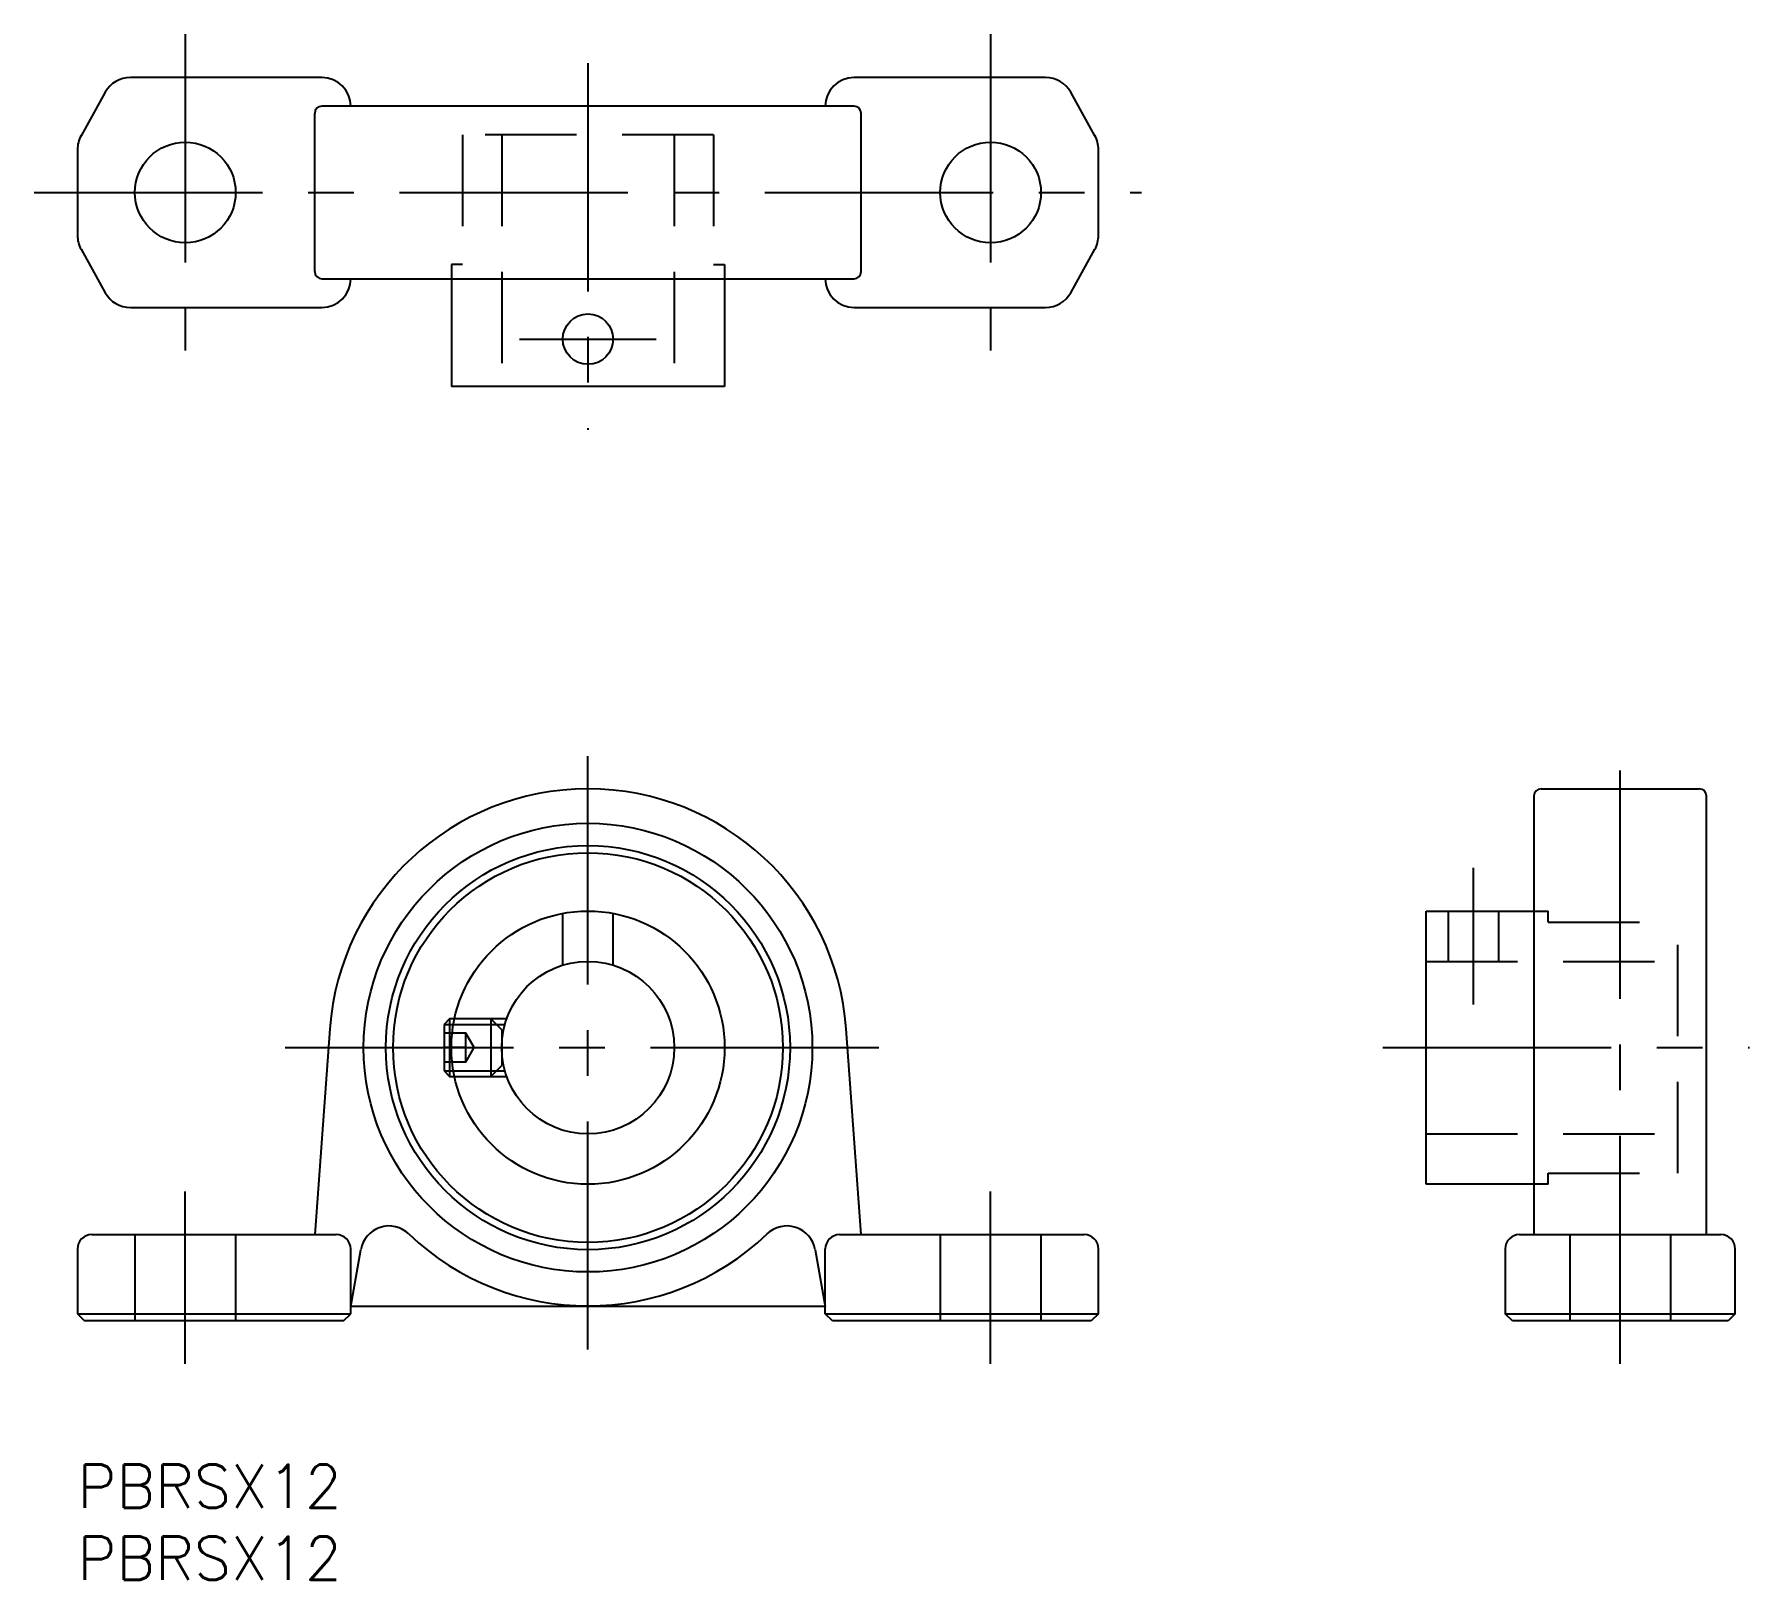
# Model space of a CAD drawing. Extents: x -3 to 116, y -8 to 99.
import ezdxf

# ---------------------------------------------------------------- set-up
doc = ezdxf.new("R2010")
doc.units = 0
doc.header["$LTSCALE"] = 0.5
doc.linetypes.add('CENTER', pattern=[50.8, 31.75, -6.35, 6.35, -6.35])
doc.linetypes.add('DASHED', pattern=[19.05, 12.7, -6.35])
for name, color, linetype in [('MSM_CENTER', 1, 'CENTER'), ('MSM_CONTINUOUS', 7, 'CONTINUOUS'), ('MSM_DASHED', 4, 'DASHED'), ('MSM_NARROW', 5, 'CONTINUOUS'), ('MSM_PART_NUMBER', 7, 'CONTINUOUS')]:
    doc.layers.add(name, color=color, linetype=linetype)
doc.styles.get("Standard").update_dxf_attribs({"font": 'txt.shx', "height": 3, "bigfont": 'bigfont.shx'})

# ---------------------------------------------------------------- blocks, each defined once
blk = doc.blocks.new('*U6')
at = {"layer": 'MSM_PART_NUMBER'}
blk.add_text('PBRSX12', height=3, dxfattribs=at).set_placement((0, -3))
blk = doc.blocks.new('*U7')
at = {"layer": 'MSM_PART_NUMBER'}
blk.add_text('PBRSX12', height=3, dxfattribs=at).set_placement((0, -8))

msp = doc.modelspace()

# ---------------------------------------------------------------- linework, layer by layer
at = {"layer": 'MSM_CENTER'}
for p, q in [((7.5, 99.47), (7.5, 77.47)), ((63.5, 99.47), (63.5, 77.47)), ((35.5, 97.47), (35.5, 71.97)), ((-3, 88.47), (74, 88.47)), ((30.75, 78.27), (40.25, 78.27)), ((35.5, 8), (35.5, 50)), ((107.28, 7), (107.28, 50)), ((97.08, 32), (97.08, 41.5)), ((14.45, 29), (56.55, 29)), ((90.78, 29), (116.28, 29)), ((7.5, 7), (7.5, 19)), ((63.5, 7), (63.5, 19))]:
    msp.add_line(p, q, dxfattribs=at)
at = {"layer": 'MSM_CONTINUOUS'}
for p, q in [((1.93, 95.44), (0.25, 92.42)), ((17, 96.47), (3.68, 96.47)), ((67.32, 96.47), (54, 96.47)), ((70.75, 92.42), (69.07, 95.44)), ((54, 94.47), (17, 94.47)), ((16.5, 82.97), (16.5, 93.97)), ((54.5, 82.97), (54.5, 93.97)), ((0, 91.45), (0, 85.49)), ((71, 85.49), (71, 91.45)), ((0.25, 84.52), (1.93, 81.5)), ((69.07, 81.5), (70.75, 84.52)), ((17, 82.47), (54, 82.47)), ((26, 82.47), (26, 74.97)), ((45, 82.47), (45, 74.97)), ((3.68, 80.47), (17, 80.47)), ((54, 80.47), (67.32, 80.47)), ((45, 74.97), (26, 74.97)), ((101.78, 47), (112.78, 47)), ((101.28, 46.5), (101.28, 16)), ((113.28, 16), (113.28, 46.5)), ((93.78, 38.5), (101.28, 38.5)), ((93.78, 19.5), (93.78, 38.5)), ((17.55, 30.31), (16.5, 16)), ((25.88, 31), (25.5, 30.62)), ((25.5, 30.62), (25.5, 27.38)), ((25.88, 31), (25.88, 27)), ((26.21, 31), (25.88, 31)), ((54.5, 16), (53.45, 30.31)), ((25.5, 27.38), (25.88, 27)), ((25.88, 27), (26.21, 27)), ((101.28, 19.5), (93.78, 19.5)), ((1, 16), (18, 16)), ((53, 16), (70, 16)), ((100.28, 16), (114.28, 16)), ((0, 15), (0, 10.5)), ((19, 10.5), (19, 15)), ((19, 11), (19.7, 14.95)), ((51.3, 14.95), (52, 11)), ((52, 10.5), (52, 15)), ((71, 10.5), (71, 15)), ((99.28, 15), (99.28, 10.5)), ((115.28, 10.5), (115.28, 15)), ((52, 11), (19, 11)), ((0, 10.5), (0.5, 10)), ((0, 10.5), (19, 10.5)), ((18.5, 10), (0.5, 10)), ((18.5, 10), (19, 10.5)), ((52.5, 10), (52, 10.5)), ((52, 10.5), (71, 10.5)), ((70.5, 10), (52.5, 10)), ((71, 10.5), (70.5, 10)), ((99.78, 10), (99.28, 10.5)), ((99.28, 10.5), (115.28, 10.5)), ((114.78, 10), (99.78, 10)), ((115.28, 10.5), (114.78, 10))]:
    msp.add_line(p, q, dxfattribs=at)
for centre, radius in [((7.5, 88.47), 3.5), ((63.5, 88.47), 3.5), ((35.5, 78.27), 1.75), ((35.5, 29), 15.6), ((35.5, 29), 14.05), ((35.5, 29), 13.55), ((35.5, 29), 9.5), ((35.5, 29), 6)]:
    msp.add_circle(centre, radius, dxfattribs=at)
for centre, radius, start, end in [((3.68, 94.47), 2, 90, 150.9454), ((17, 94.47), 2, 0, 90), ((54, 94.47), 2, 90, 180), ((67.32, 94.47), 2, 29.0546, 90), ((17, 93.97), 0.5, 90, 180), ((54, 93.97), 0.5, 0, 90), ((2, 91.45), 2, 150.9454, 180), ((69, 91.45), 2, 0, 29.0546), ((2, 85.49), 2, 180, 209.0546), ((69, 85.49), 2, 330.9454, 0), ((17, 82.97), 0.5, 180, 270), ((17, 82.47), 2, 270, 0), ((54, 82.47), 2, 180, 270), ((54, 82.97), 0.5, 270, 0), ((3.68, 82.47), 2, 209.0546, 270), ((67.32, 82.47), 2, 270, 330.9454), ((35.5, 29), 18, 4.1875, 175.8125), ((101.78, 46.5), 0.5, 90, 180), ((112.78, 46.5), 0.5, 0, 90), ((1, 15), 1, 90, 180), ((18, 15), 1, 0, 90), ((21.67, 14.6), 2, 46.2337, 170), ((35.5, 29.04), 18, 226.2337, 313.7663), ((49.33, 14.6), 2, 10, 133.7663), ((53, 15), 1, 90, 180), ((70, 15), 1, 0, 90), ((100.28, 15), 1, 90, 180), ((114.28, 15), 1, 0, 90)]:
    msp.add_arc(centre, radius, start, end, dxfattribs=at)
at = {"layer": 'MSM_DASHED'}
for p, q in [((26.78, 92.47), (26.78, 83.47)), ((44.22, 92.47), (26.78, 92.47)), ((29.5, 92.47), (29.5, 74.97)), ((41.5, 92.47), (41.5, 74.97)), ((44.22, 92.47), (44.22, 83.47)), ((26.78, 83.47), (26, 83.47)), ((26, 83.47), (26, 82.47)), ((44.22, 83.47), (45, 83.47)), ((45, 83.47), (45, 82.47)), ((33.75, 34.74), (33.75, 38.34)), ((37.25, 34.74), (37.25, 38.34)), ((95.33, 35), (95.33, 38.5)), ((98.83, 35), (98.83, 38.5)), ((101.28, 38.5), (102.28, 38.5)), ((102.28, 37.72), (102.28, 38.5)), ((102.28, 37.72), (111.28, 37.72)), ((111.28, 20.28), (111.28, 37.72)), ((93.78, 35), (111.28, 35)), ((27, 30), (25.5, 30)), ((26.14, 30.62), (29.72, 30.62)), ((29.84, 31), (26.21, 31)), ((27, 28), (27, 30)), ((27.58, 29), (27, 30)), ((29.5, 30.25), (28.75, 31)), ((28.75, 31), (28.75, 27)), ((29.5, 30.25), (29.5, 27.75)), ((27, 29), (25.5, 29)), ((27, 28), (27.58, 29)), ((27, 28), (25.5, 28)), ((28.75, 27), (29.5, 27.75)), ((26.14, 27.38), (29.72, 27.38)), ((26.21, 27), (29.84, 27)), ((93.78, 23), (111.28, 23)), ((102.28, 19.5), (102.28, 20.28)), ((102.28, 20.28), (111.28, 20.28)), ((102.28, 19.5), (101.28, 19.5)), ((4, 16), (4, 10)), ((11, 16), (11, 10)), ((60, 16), (60, 10)), ((67, 16), (67, 10)), ((103.78, 16), (103.78, 10)), ((110.78, 16), (110.78, 10))]:
    msp.add_line(p, q, dxfattribs=at)
at = {"layer": 'MSM_NARROW'}
for p, q in [((25.5, 30.62), (26.14, 30.62)), ((25.5, 27.38), (26.14, 27.38))]:
    msp.add_line(p, q, dxfattribs=at)

# ---------------------------------------------------------------- block references
at = {"layer": 'MSM_CONTINUOUS'}
for name in ['*U6', '*U7']:
    msp.add_blockref(name, (0, 0), dxfattribs=at)

doc.saveas('drawing.dxf')
